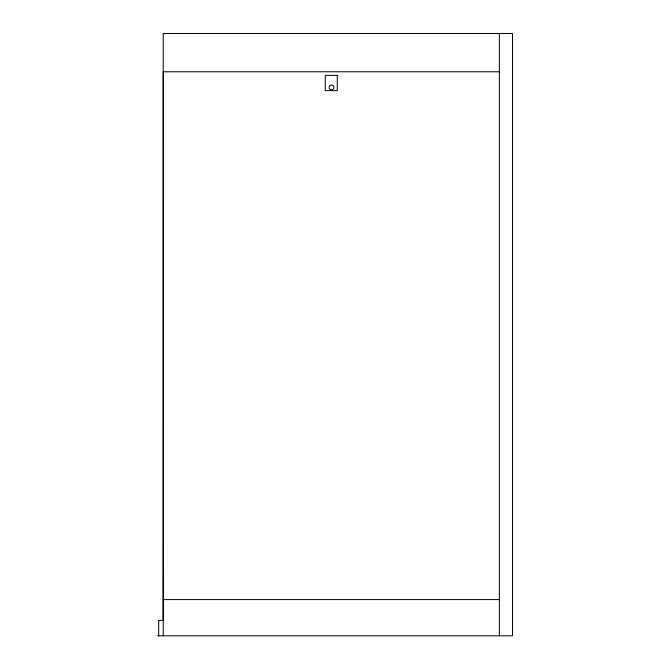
<?xml version="1.0" encoding="UTF-8"?>
<svg xmlns="http://www.w3.org/2000/svg" width="670" height="670" viewBox="0 0 670 670"><rect width="100%" height="100%" fill="white"/><g stroke="black" fill="none" stroke-linecap="round" stroke-linejoin="round"><path stroke-width="1" d="M163.162 620.445L163.245 71.631M163.245 71.774L499.359 71.774M163.245 599.575L499.359 599.575M163.857 620.445L158.681 620.445L158.681 635.805M157.483 635.805L512.517 635.805L512.517 33.5L163.245 33.5L163.245 635.805M499.359 33.5L499.359 635.805M337.286 75.375L325.285 75.375L325.285 90.634L337.286 90.634L337.286 75.375M330.327 89.47A2.404 2.404 0 0 0 333.928 87.393A2.404 2.404 0 0 0 330.327 85.316A2.404 2.404 0 0 0 330.327 89.47"/></g></svg>
